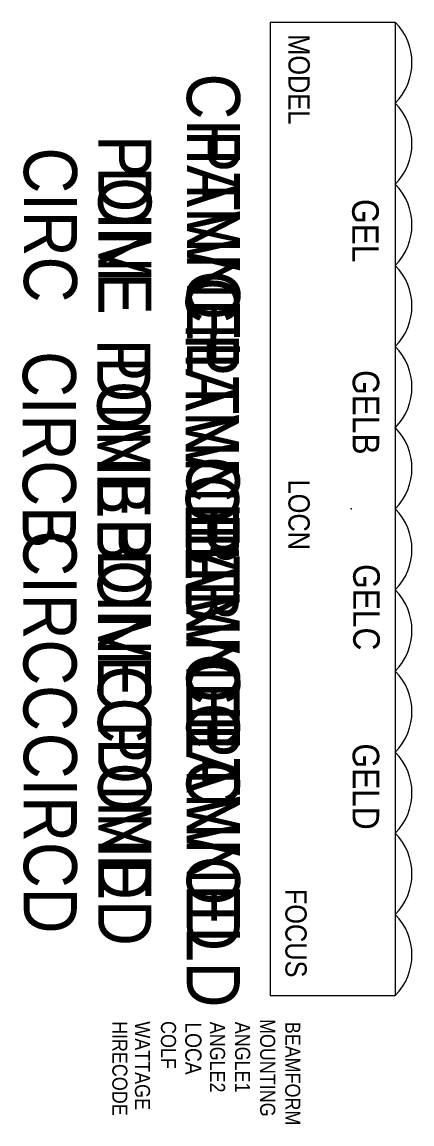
# Model space of a CAD drawing. Extents: x 5213 to 5947, y -1132 to 938.
import ezdxf
from ezdxf.enums import TextEntityAlignment as Align

# ---------------------------------------------------------------- set-up
doc = ezdxf.new("R2010")
doc.units = 0
doc.header["$MEASUREMENT"] = 0
doc.layers.get('0').update_dxf_attribs({"linetype": 'CONTINUOUS'})
for name, color, linetype in [('CHANNEL', 3, 'CONTINUOUS'), ('CIRC', 6, 'CONTINUOUS'), ('DIMMER', 4, 'CONTINUOUS'), ('FOCUS', 30, 'CONTINUOUS'), ('GEL', 1, 'CONTINUOUS'), ('LANTERNS', 4, 'CONTINUOUS'), ('LOCATION', 7, 'CONTINUOUS'), ('MODEL', 6, 'CONTINUOUS'), ('PATCH', 5, 'CONTINUOUS'), ('PATCH2', 5, 'CONTINUOUS'), ('TEMPLATE', 150, 'CONTINUOUS')]:
    doc.layers.add(name, color=color, linetype=linetype)

msp = doc.modelspace()

# ---------------------------------------------------------------- linework, layer by layer
for p, q in [((5680.2, 938.2), (5680.2, -890.6)), ((5680.2, 938.2), (5832.6, 938.2)), ((5832.6, 938.2), (5915.1, 938.2)), ((5915.1, 938.2), (5915.1, -890.6)), ((5680.2, -890.6), (5832.6, -890.6)), ((5832.6, -890.6), (5915.1, -890.6))]:
    msp.add_line(p, q)
for centre in [(5838.9, 862), (5838.9, 709.6), (5838.9, 557.2), (5838.9, 404.8), (5838.9, 252.4), (5838.9, 100), (5838.9, -52.4), (5838.9, -204.8), (5838.9, -357.2), (5838.9, -509.6), (5838.9, -662), (5838.9, -814.4)]:
    msp.add_arc(centre, 107.8, 315, 45)
at = {"layer": 'TEMPLATE', "color": 0, "linetype": 'CONTINUOUS'}
msp.add_point((5832.6, 23.8), dxfattribs=at)

# ---------------------------------------------------------------- texts
at = {"layer": 'CHANNEL', "width": 0.89}
for tag, p in [('CHANNEL', (5523.3, 557.1)), ('CHANNELB', (5521.3, 134.7)), ('CHANNELC', (5522.6, -205.1)), ('CHANNELD', (5523.1, -585.5))]:
    msp.add_attdef(tag, text='', height=100, rotation=270, dxfattribs=at).set_placement(p, align=Align.CENTER)
at = {"layer": 'CIRC', "width": 0.89}
for tag, p in [('CIRC', (5216.7, 557.1)), ('CIRCB', (5214.7, 134.7)), ('CIRCC', (5215.9, -205.1)), ('CIRCD', (5216.5, -585.5))]:
    msp.add_attdef(tag, text='', height=100, rotation=270, dxfattribs=at).set_placement(p, align=Align.CENTER)
at = {"layer": 'DIMMER', "width": 0.89}
for tag, p in [('DIM', (5356.7, 558)), ('DIMB', (5354.7, 161.5)), ('DIMC', (5355.9, -204.2)), ('DIMD', (5356.5, -558.7))]:
    msp.add_attdef(tag, text='', height=100, rotation=270, dxfattribs=at).set_placement(p, align=Align.CENTER)
at = {"layer": 'FOCUS', "width": 0.89}
msp.add_attdef('FOCUS', text=' ', height=40, rotation=270, dxfattribs=at).set_placement((5708.6, -856.6), align=Align.RIGHT)
at = {"layer": 'GEL', "width": 0.89}
for tag, p in [('GEL', (5834.2, 546.2)), ('GELB', (5835.1, 205)), ('GELC', (5836.1, -161.1)), ('GELD', (5835, -498))]:
    msp.add_attdef(tag, text='', height=50, rotation=270, dxfattribs=at).set_placement(p, align=Align.CENTER)
at = {"layer": 'LANTERNS', "color": 0, "width": 0.89, "flags": 1}
for tag, p, s, height in [('HIRECODE', (5383.1, -938.5), '', 28.3), ('WATTAGE', (5425.7, -939.1, 0), ' ', 28.3), ('COLF', (5474.6, -938.5), '4', 28.3), ('LOCA', (5520.4, -941), '', 30.3), ('ANGLE2', (5566.8, -939.9), '180', 28.3), ('ANGLE1', (5614, -939.9), '0', 28.3), ('MOUNTING', (5661.1, -934.7), 'STANDARD HOOK CLAMP X 2', 28.305), ('BEAMFORM', (5708.3, -939.9), 'ASYMETRIC', 28.3)]:
    msp.add_attdef(tag, p, s, height=height, rotation=270, dxfattribs=at)
at = {"layer": 'LOCATION', "width": 0.89}
msp.add_attdef('LOCN', text='', height=40, rotation=270, dxfattribs=at).set_placement((5714.3, 12.5), align=Align.CENTER)
at = {"layer": 'MODEL', "width": 0.89}
msp.add_attdef('MODEL', text="6' R40", height=40, rotation=270, dxfattribs=at).set_placement((5734.4, 830.6), align=Align.MIDDLE)
at = {"layer": 'PATCH', "width": 0.89}
for tag, p in [('PONE', (5356.7, 557.1)), ('PONEB', (5354.7, 134.7)), ('PONEC', (5355.9, -205.1)), ('PONED', (5356.5, -585.5))]:
    msp.add_attdef(tag, text='', height=100, rotation=270, dxfattribs=at).set_placement(p, align=Align.CENTER)
at = {"layer": 'PATCH2', "width": 0.89}
for tag, p in [('PTWO', (5523.3, 557.1)), ('PTWOB', (5521.3, 134.7)), ('PTWOC', (5522.6, -205.1)), ('PTWOD', (5523.1, -585.5))]:
    msp.add_attdef(tag, text='', height=100, rotation=270, dxfattribs=at).set_placement(p, align=Align.CENTER)

doc.saveas('drawing.dxf')
